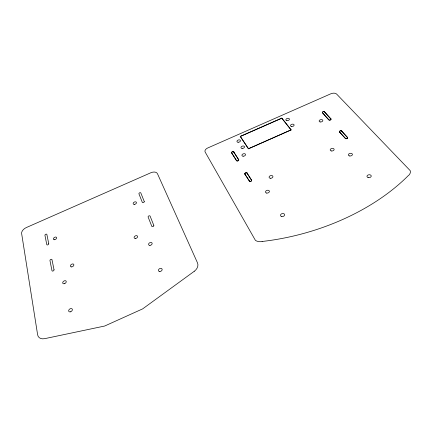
<?xml version="1.0" encoding="UTF-8"?>
<svg xmlns="http://www.w3.org/2000/svg" width="432" height="432" viewBox="0 0 432 432"><rect width="100%" height="100%" fill="white"/><g stroke="black" fill="none" stroke-linecap="round" stroke-linejoin="round"><path stroke-width="0.65" d="M281.75 118.147L291.136 129.951L281.831 118.114L240.257 136.42L248.438 148.813L291.055 129.913L248.357 148.759M248.524 148.775L240.3 136.404M240.208 136.496L281.912 118.163M236.547 160.553L231.644 152.869L236.455 160.655A1.253 0.815 -17.7 0 0 238.032 160.855A1.253 0.815 -17.7 0 0 238.729 159.651L233.728 151.951L238.567 159.721A1.075 0.702 -17.7 0 1 237.973 160.758A1.075 0.702 -17.7 0 1 236.617 160.585L236.536 160.634M330.858 118.951L324.518 111.861L330.863 118.881M330.788 118.87L330.788 118.924A1.091 0.675 -11.2 0 1 330.318 119.902A1.091 0.675 -11.2 0 1 328.865 119.777L322.472 112.768L328.709 119.848A1.269 0.783 -11.2 0 0 330.394 119.993A1.269 0.783 -11.2 0 0 330.944 118.859L330.788 118.87M249.372 181.035L244.847 174.037L249.372 181.035A1.123 0.761 -16.9 0 0 250.803 181.24A1.123 0.761 -16.9 0 0 251.408 180.133L247.018 173.075L251.575 180.058A1.307 0.886 -16.9 0 1 250.868 181.348A1.307 0.886 -16.9 0 1 249.21 181.111L249.372 181.035M247.174 173.065L247.007 173.14A1.107 0.74 -17.2 0 0 245.608 172.951A1.107 0.74 -17.2 0 0 245.003 174.031L244.836 174.101A1.285 0.859 -17.2 0 1 245.543 172.843A1.285 0.859 -17.2 0 1 247.174 173.065L247.174 173.065M233.874 151.94L233.717 152.01A1.058 0.68 -17.9 0 0 232.389 151.848A1.058 0.68 -17.9 0 0 231.795 152.858L231.638 152.928A1.231 0.788 -17.9 0 1 232.33 151.756A1.231 0.788 -17.9 0 1 233.874 151.94L233.874 151.94M194.2 271.339L142.657 308.875L104.668 326.03L44.728 338.65A9.31 6.394 -39 0 1 37.622 334.778L21.632 233.55A5.886 3.542 -32.5 0 1 26.298 227.567L150.881 172.735A5.648 3.575 -23.9 0 1 157.469 173.718L197.5 262.883A8.77 6.539 -25.2 0 1 194.2 271.339M345.362 138.353L339.552 132.003L345.362 138.353A1.139 0.729 -9.7 0 0 346.896 138.51A1.139 0.729 -9.7 0 0 347.366 137.468L341.685 131.058L347.528 137.398A1.328 0.848 -9.7 0 1 346.982 138.607A1.328 0.848 -9.7 0 1 345.2 138.429L345.362 138.353M341.761 131.069L341.69 131.117A1.123 0.707 -10.2 0 0 340.184 130.977A1.123 0.707 -10.2 0 0 339.714 131.998L339.552 132.062A1.307 0.826 -10.2 0 1 340.103 130.885A1.307 0.826 -10.2 0 1 341.847 131.047L341.771 131.096M322.628 112.757L322.628 112.757A1.075 0.653 -11.7 0 1 323.104 111.807A1.075 0.653 -11.7 0 1 324.524 111.92L324.675 111.85A1.247 0.761 -11.7 0 0 323.023 111.721A1.247 0.761 -11.7 0 0 322.472 112.822L322.628 112.757M262.143 241.472L261.911 241.58A8.462 6.269 -16.5 0 1 255.388 240.322L205.157 152.053A4.277 2.695 -19.5 0 1 207.695 147.992L330.928 93.749A4.342 2.57 -11.4 0 1 336.685 94.127L410.216 170.645A8.753 5.843 -4.6 0 1 408.494 175.559L408.229 175.678A171.31 105.478 -15.2 0 1 262.143 241.472M144.229 201.452L140.848 193.012A1.042 0.67 -25.3 0 0 139.649 192.807A1.042 0.67 -25.3 0 0 138.947 193.849L142.295 202.306A1.058 0.691 -25.5 0 0 143.516 202.527A1.058 0.691 -25.5 0 0 144.229 201.452M153.803 225.374L150.115 216.157A1.085 0.729 -25.8 0 0 148.851 215.919A1.085 0.729 -25.8 0 0 148.127 217.037L151.783 226.271A1.107 0.756 -26 0 0 153.074 226.53A1.107 0.756 -26 0 0 153.803 225.374M48.74 243.691L46.877 234.5A1.075 0.664 -32.1 0 0 45.776 234.247A1.075 0.664 -32.1 0 0 44.944 235.354L46.78 244.561A1.091 0.686 -32.6 0 0 47.903 244.825A1.091 0.686 -32.6 0 0 48.74 243.691M54.022 269.735L51.986 259.691A1.129 0.724 -33.5 0 0 50.83 259.4A1.129 0.724 -33.5 0 0 49.966 260.588L51.97 270.648A1.145 0.751 -34.1 0 0 53.152 270.961A1.145 0.751 -34.1 0 0 54.022 269.735M149.915 245.376A1.895 1.328 -27.1 0 0 152.091 243.135A1.895 1.328 -27.1 0 0 149.089 243.221A1.895 1.328 -27.1 0 0 149.915 245.376M159.829 271.512A1.982 1.453 -28 0 0 162.086 269.114A1.982 1.453 -28 0 0 158.927 269.158A1.982 1.453 -28 0 0 159.829 271.512M64.298 283.732A1.96 1.312 -34.5 0 0 66.091 281.135A1.96 1.312 -34.5 0 0 63.023 281.853A1.96 1.312 -34.5 0 0 64.298 283.732M70.346 311.85A2.057 1.431 -36.5 0 0 72.198 309.047A2.057 1.431 -36.5 0 0 68.985 309.776A2.057 1.431 -36.5 0 0 70.346 311.85M135.383 238.48A1.863 1.274 -27.7 0 0 137.549 236.304A1.863 1.274 -27.7 0 0 134.627 236.396A1.863 1.274 -27.7 0 0 135.383 238.48M71.539 266.906A1.906 1.264 -33 0 0 73.85 264.654A1.906 1.264 -33 0 0 71.015 264.703A1.906 1.264 -33 0 0 71.539 266.906M134.368 204.39A1.76 1.145 -26.1 0 0 136.415 202.392A1.76 1.145 -26.1 0 0 133.65 202.532A1.76 1.145 -26.1 0 0 134.368 204.39M54.41 239.744A1.809 1.134 -31.9 0 0 56.635 237.665A1.809 1.134 -31.9 0 0 53.973 237.751A1.809 1.134 -31.9 0 0 54.41 239.744M243.124 156.211A1.858 1.199 -17.2 0 0 245.511 154.413A1.858 1.199 -17.2 0 0 242.557 154.213A1.858 1.199 -17.2 0 0 243.124 156.211M320.182 121.948A1.879 1.161 -11.8 0 0 322.839 120.469A1.879 1.161 -11.8 0 0 319.955 119.945A1.879 1.161 -11.8 0 0 320.182 121.948M349.569 155.947A2.036 1.334 -9 0 0 352.409 154.332A2.036 1.334 -9 0 0 349.213 153.662A2.036 1.334 -9 0 0 349.569 155.947M266.722 193.077A2.003 1.388 -15.5 0 0 269.39 191.192A2.003 1.388 -15.5 0 0 266.231 190.723A2.003 1.388 -15.5 0 0 266.722 193.077M238.108 142.263A1.809 1.139 -17.4 0 0 240.435 140.535A1.809 1.139 -17.4 0 0 237.573 140.368A1.809 1.139 -17.4 0 0 238.108 142.263M242.141 148.457A1.831 1.166 -17.2 0 0 244.496 146.696A1.831 1.166 -17.2 0 0 241.585 146.513A1.831 1.166 -17.2 0 0 242.141 148.457M286.913 120.636A1.814 1.118 -14 0 0 289.418 119.108A1.814 1.118 -14 0 0 286.6 118.724A1.814 1.118 -14 0 0 286.913 120.636M291.568 126.517A1.841 1.145 -13.7 0 0 294.106 124.956A1.841 1.145 -13.7 0 0 291.238 124.556A1.841 1.145 -13.7 0 0 291.568 126.517M281.821 216.567A2.095 1.512 -14.2 0 0 284.591 214.558A2.095 1.512 -14.2 0 0 281.248 214.007A2.095 1.512 -14.2 0 0 281.821 216.567M368.145 177.552A2.138 1.447 -6.9 0 0 371.234 175.97A2.138 1.447 -6.9 0 0 367.94 175.052A2.138 1.447 -6.9 0 0 368.145 177.552M331.328 150.952A1.987 1.291 -10.5 0 0 334.125 149.369A1.987 1.291 -10.5 0 0 331.047 148.727A1.987 1.291 -10.5 0 0 331.328 150.952M270.297 178.265A1.96 1.328 -15.2 0 0 272.911 176.434A1.96 1.328 -15.2 0 0 269.806 176.013A1.96 1.328 -15.2 0 0 270.297 178.265"/></g></svg>
